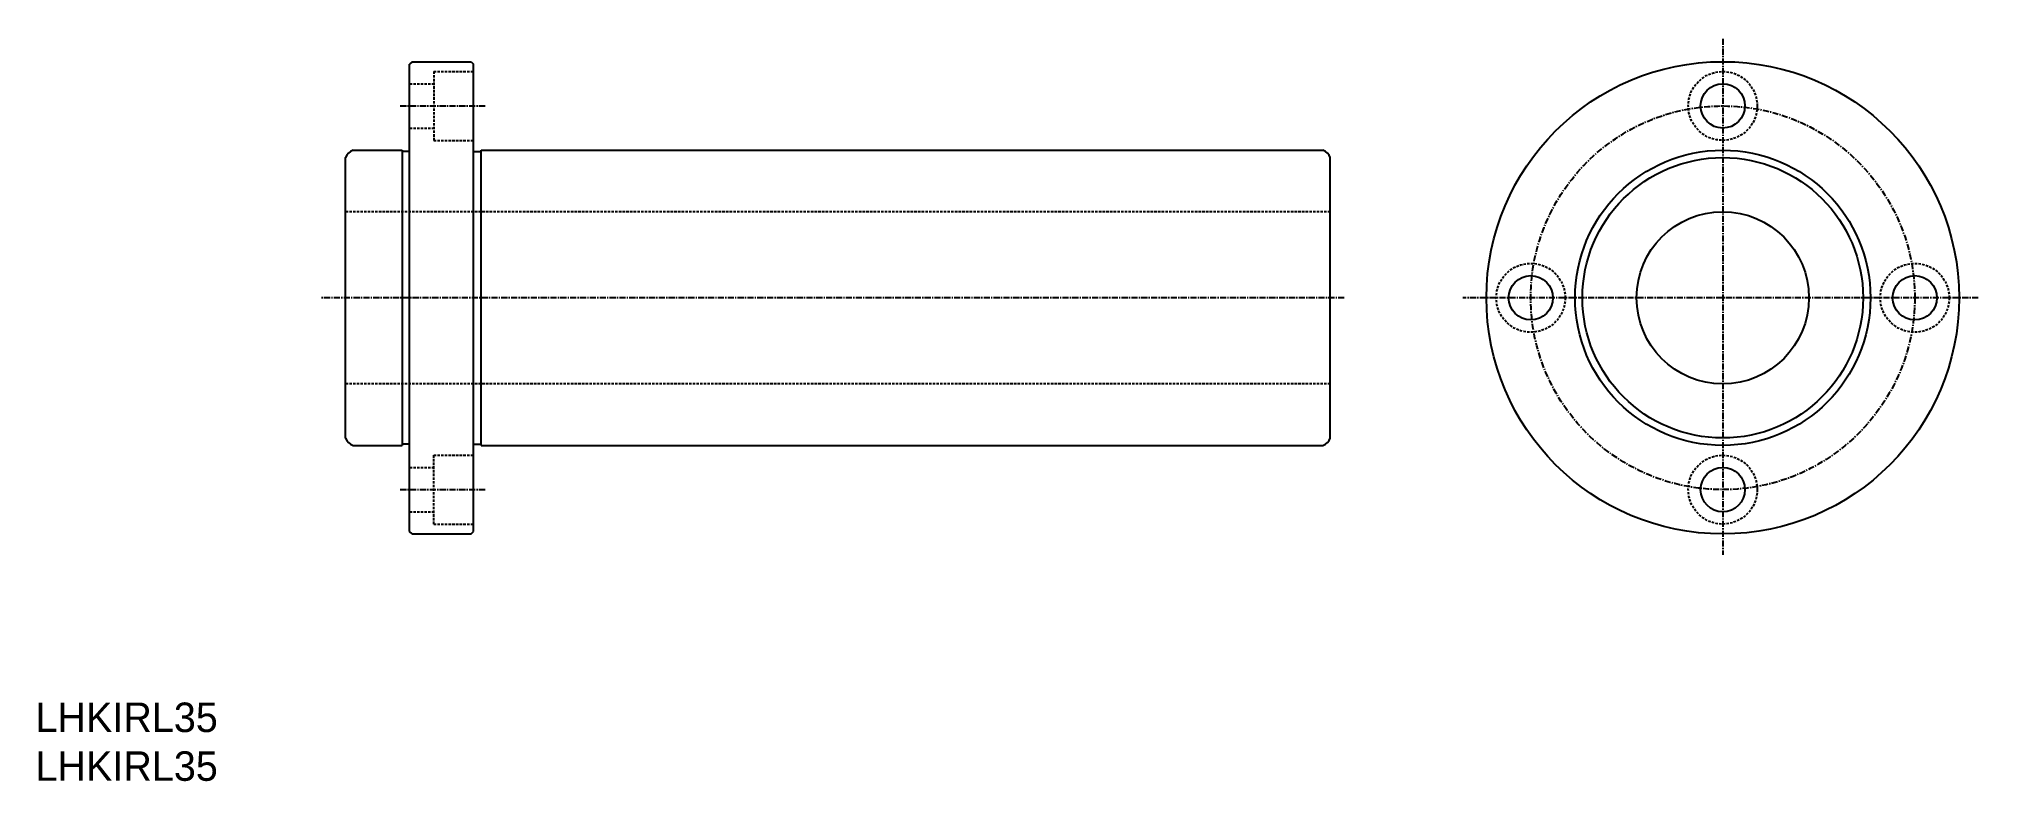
# Model space of a CAD drawing. Extents: x 11 to 405, y 10 to 161.
import ezdxf

# ---------------------------------------------------------------- set-up
doc = ezdxf.new("R2010")
doc.units = 0
doc.linetypes.add('CENTER', pattern=[2, 1.25, -0.25, 0.25, -0.25])
doc.linetypes.add('DASHED', pattern=[0.75, 0.5, -0.25])
doc.layers.get('0').update_dxf_attribs({"linetype": 'CONTINUOUS'})
doc.layers.add('CENTER', color=1, linetype='CENTER')

msp = doc.modelspace()

# ---------------------------------------------------------------- linework, layer by layer
at = {"color": 7, "linetype": 'CONTINUOUS'}
for p, q in [((86.49, 156.19), (85.99, 155.69)), ((85.99, 60.69), (85.99, 155.69)), ((86.49, 156.19), (98.49, 156.19)), ((98.49, 156.19), (98.99, 155.69)), ((98.99, 60.69), (98.99, 155.69)), ((74.49, 138.19), (84.49, 138.19)), ((84.49, 138.19), (84.49, 78.19)), ((85.99, 137.94), (84.49, 137.94)), ((98.99, 137.94), (100.49, 137.94)), ((100.49, 138.19), (271.5, 138.19)), ((100.49, 78.19), (100.49, 138.19)), ((72.99, 79.68), (72.99, 136.69)), ((272.99, 79.68), (272.99, 136.69)), ((74.49, 78.19), (84.49, 78.19)), ((85.99, 78.44), (84.49, 78.44)), ((98.99, 78.44), (100.49, 78.44)), ((100.49, 78.19), (271.5, 78.19)), ((86.49, 60.19), (85.99, 60.69)), ((86.49, 60.19), (98.49, 60.19)), ((98.49, 60.19), (98.99, 60.69))]:
    msp.add_line(p, q, dxfattribs=at)
at = {"color": 3, "linetype": 'DASHED'}
for p, q in [((90.89, 154.19), (90.89, 140.19)), ((90.89, 154.19), (98.99, 154.19)), ((85.99, 151.69), (90.89, 151.69)), ((85.99, 142.69), (90.89, 142.69)), ((90.89, 140.19), (98.99, 140.19)), ((272.99, 125.69), (72.99, 125.69)), ((272.99, 90.69), (72.99, 90.69)), ((90.89, 76.19), (98.99, 76.19)), ((90.89, 62.19), (90.89, 76.19)), ((85.99, 73.69), (90.89, 73.69)), ((85.99, 64.69), (90.89, 64.69)), ((90.89, 62.19), (98.99, 62.19))]:
    msp.add_line(p, q, dxfattribs=at)
at = {"color": 7, "linetype": 'CONTINUOUS'}
for centre, radius in [((352.71, 108.19), 48), ((352.71, 147.19), 4.5), ((352.71, 108.19), 30), ((352.71, 108.19), 28.5), ((352.71, 108.19), 17.5), ((313.71, 108.19), 4.5), ((391.71, 108.19), 4.5), ((352.71, 69.19), 4.5)]:
    msp.add_circle(centre, radius, dxfattribs=at)
at = {"color": 3, "linetype": 'DASHED'}
for centre in [(352.71, 147.19), (313.71, 108.19), (391.71, 108.19), (352.71, 69.19)]:
    msp.add_circle(centre, 7, dxfattribs=at)
at = {"color": 7, "linetype": 'CONTINUOUS'}
for centre, start, end in [((75.34, 135.84), 109.9484, 160.0516), ((270.64, 135.84), 19.9484, 70.0516), ((75.34, 80.54), 199.9484, 250.0516), ((270.64, 80.54), 289.9484, 340.0516)]:
    msp.add_arc(centre, 2.5, start, end, dxfattribs=at)
at = {"layer": 'CENTER', "color": 1, "linetype": 'CENTER'}
for p, q in [((352.71, 160.85), (352.71, 55.95)), ((84.07, 147.19), (101.34, 147.19)), ((275.84, 108.19), (68.09, 108.19)), ((404.6, 108.19), (299.91, 108.19)), ((84.07, 69.19), (101.34, 69.19))]:
    msp.add_line(p, q, dxfattribs=at)
msp.add_circle((352.71, 108.19), 39, dxfattribs=at)

# ---------------------------------------------------------------- texts
at = {"color": 7, "linetype": 'CONTINUOUS'}
for p in [(10, 19.91), (10, 10)]:
    msp.add_text('LHKIRL35', height=6, dxfattribs=at).set_placement(p)

doc.saveas('drawing.dxf')
